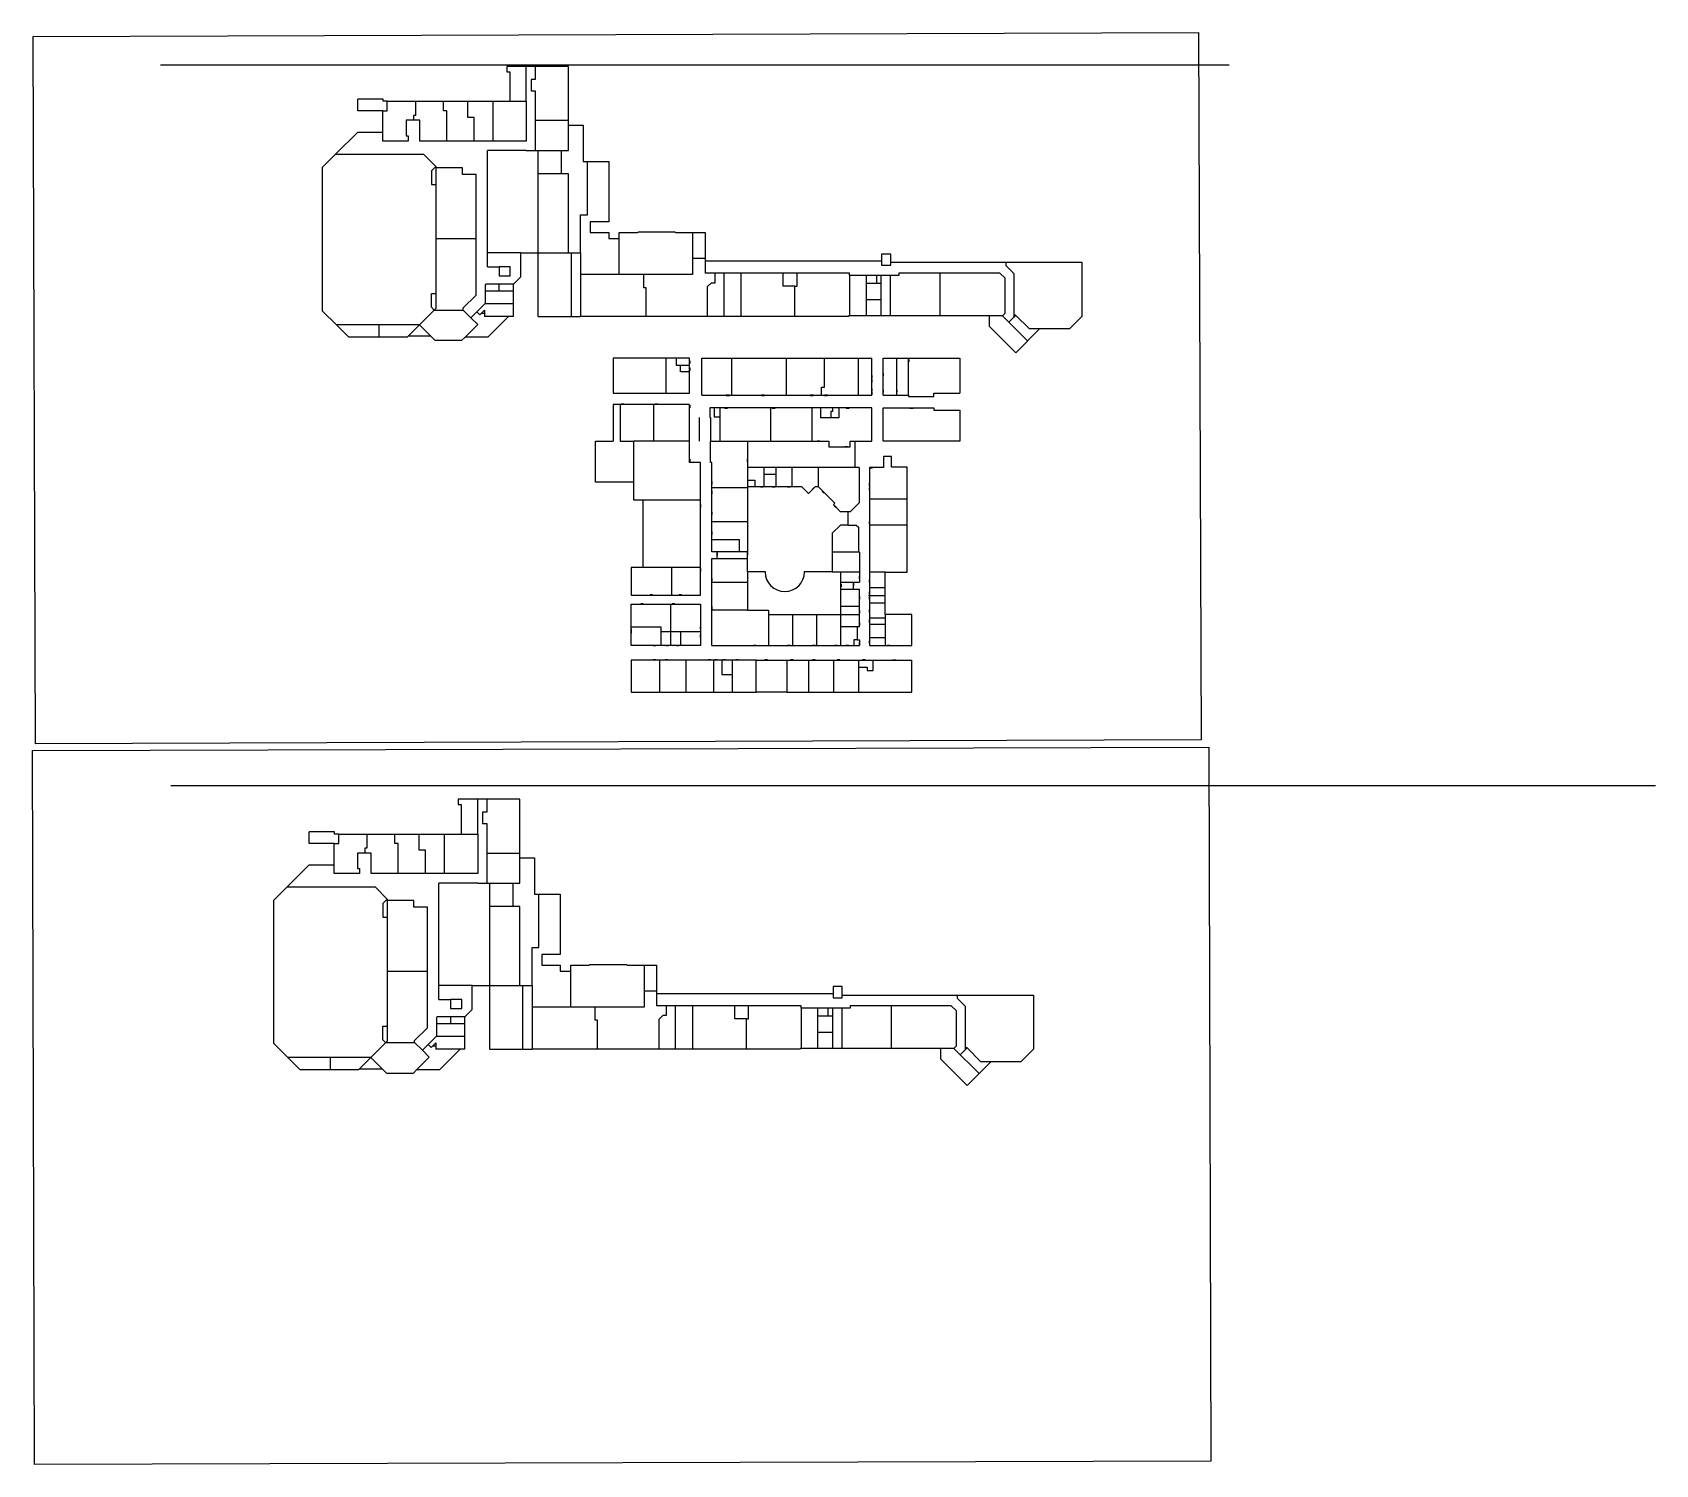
# Model space of a CAD drawing. Header units: inches. Extents: x -9 to 18799, y -8336 to 8264.
import ezdxf

# ---------------------------------------------------------------- set-up
doc = ezdxf.new("R2010")
doc.units = ezdxf.units.IN
doc.header["$MEASUREMENT"] = 0
doc.layers.add('Rooms', color=3, linetype='Continuous')
picture_1 = doc.add_image_def('image1.jpg', size_in_pixel=(4200, 2550))
picture_2 = doc.add_image_def('image2.jpg', size_in_pixel=(4200, 2550))

msp = doc.modelspace()

# ---------------------------------------------------------------- linework, layer by layer
at = {"color": 5}
for p, q in [((1475, 7888), (13857, 7888)), ((1596, -466), (18799, -466))]:
    msp.add_line(p, q, dxfattribs=at)
at = {"layer": 'Rooms', "color": 3}
for p, q in [((5713, 7870), (5489, 7870)), ((5489, 7870), (5489, 7806)), ((5489, 7806), (5521, 7806)), ((5521, 7806), (5521, 7466)), ((5818, 7870), (5713, 7870)), ((5713, 7466), (5713, 7870)), ((5818, 7719), (5769, 7719)), ((5769, 7719), (5769, 7588)), ((6201, 7870), (5818, 7870)), ((5818, 7870), (5818, 7719)), ((6201, 7246), (6201, 7870)), ((5769, 7588), (5818, 7588)), ((5818, 7588), (5818, 7246)), ((3762, 7356), (3762, 7491)), ((4054, 7491), (3762, 7491)), ((4050, 7356), (3762, 7356)), ((4050, 7006), (4050, 7356)), ((4050, 7356), (4103, 7356)), ((4054, 7466), (4054, 7491)), ((4103, 7466), (4054, 7466)), ((4103, 7356), (4103, 7466)), ((4103, 7466), (4429, 7466)), ((4429, 7466), (4429, 7301)), ((4429, 7466), (4753, 7466)), ((4753, 7356), (4753, 7466)), ((4753, 7466), (5330, 7466)), ((4792, 7356), (4753, 7356)), ((4792, 7006), (4792, 7356)), ((5036, 7277), (5036, 7466)), ((5330, 7006), (5330, 7466)), ((5330, 7466), (5521, 7466)), ((5521, 7466), (5713, 7466)), ((5713, 7466), (5713, 7006)), ((4480, 7246), (4321, 7246)), ((4321, 7246), (4321, 7066)), ((4429, 7301), (4405, 7301)), ((4405, 7301), (4405, 7246)), ((4480, 7006), (4480, 7246)), ((5108, 7277), (5036, 7277)), ((5108, 7006), (5108, 7277)), ((5818, 7246), (5818, 6895)), ((5818, 7246), (6201, 7246)), ((6201, 6895), (6201, 7246)), ((6205, 7189), (6371, 7189)), ((6371, 7189), (6371, 6768)), ((3504, 6852), (3762, 7110)), ((3762, 7110), (4050, 7110)), ((4344, 7006), (4050, 7006)), ((4321, 7066), (4344, 7066)), ((4344, 7066), (4344, 7006)), ((4792, 7006), (4480, 7006)), ((5330, 7006), (4792, 7006)), ((5713, 7006), (5330, 7006)), ((3353, 6701), (3504, 6852)), ((3504, 6852), (4524, 6852)), ((4524, 6852), (4664, 6712)), ((5714, 6895), (5263, 6895)), ((5263, 5549), (5263, 6895)), ((5714, 6895), (5818, 6895)), ((5818, 6895), (5853, 6895)), ((5853, 6626), (5853, 6895)), ((5853, 6895), (6119, 6895)), ((6119, 6895), (6119, 6626)), ((6119, 6895), (6201, 6895)), ((3353, 5035), (3353, 6701)), ((4615, 6662), (4665, 6712)), ((4615, 6662), (4615, 6502)), ((4664, 6712), (4664, 5065)), ((4974, 6694), (4664, 6694)), ((4974, 6617), (4974, 6694)), ((5132, 6617), (4974, 6617)), ((5132, 5871), (5132, 6617)), ((5853, 5709), (5853, 6626)), ((6119, 6626), (5853, 6626)), ((6201, 6626), (6119, 6626)), ((6201, 5709), (6201, 6626)), ((6371, 6768), (6423, 6768)), ((6423, 6149), (6423, 6768)), ((6423, 6768), (6671, 6768)), ((6671, 6768), (6671, 6068)), ((4615, 6502), (4664, 6502)), ((6342, 5709), (6342, 6149)), ((6342, 6149), (6423, 6149)), ((6671, 6068), (6455, 6068)), ((6455, 6068), (6455, 5944)), ((5132, 5871), (4664, 5871)), ((5132, 5220), (5132, 5871)), ((6455, 5944), (6671, 5944)), ((6671, 5944), (6671, 5877)), ((6671, 5877), (6791, 5877)), ((6791, 5877), (6791, 5944)), ((6791, 5944), (7004, 5944)), ((6791, 5459), (6791, 5877)), ((7004, 5944), (7013, 5953)), ((7013, 5953), (7436, 5953)), ((7436, 5953), (7444, 5944)), ((7444, 5944), (7641, 5944)), ((7641, 5944), (7787, 5944)), ((7641, 5944), (7641, 5649)), ((7787, 5944), (7787, 5476)), ((5649, 5709), (5263, 5709)), ((5649, 5431), (5649, 5709)), ((5649, 5709), (6342, 5709)), ((5853, 4972), (5853, 5709)), ((6237, 4972), (6237, 5709)), ((6342, 5709), (6342, 4972)), ((7641, 5649), (7787, 5649)), ((7641, 5649), (7641, 5459)), ((9938, 5696), (9830, 5696)), ((9830, 5696), (9830, 5619)), ((9938, 5566), (9938, 5696)), ((5263, 5549), (5398, 5549)), ((5451, 5549), (5398, 5549)), ((5398, 5549), (5398, 5442)), ((5528, 5549), (5451, 5549)), ((5528, 5442), (5528, 5549)), ((6791, 5459), (6342, 5459)), ((7641, 5459), (6791, 5459)), ((7074, 5306), (7074, 5459)), ((7787, 5619), (9830, 5619)), ((9460, 5476), (7787, 5476)), ((7903, 5364), (7903, 5476)), ((8002, 5476), (8002, 4972)), ((8200, 5476), (8200, 4972)), ((8691, 5322), (8691, 5476)), ((8851, 5322), (8851, 5476)), ((9460, 5448), (9460, 5476)), ((9830, 5619), (9830, 5566)), ((9830, 5566), (9938, 5566)), ((9938, 5600), (11271, 5600)), ((11202, 5476), (10030, 5476)), ((10030, 5476), (10030, 5448)), ((10505, 5476), (10505, 4980)), ((11261, 5417), (11202, 5476)), ((11271, 5600), (11271, 5564)), ((11271, 5600), (12152, 5600)), ((11271, 5564), (11363, 5472)), ((11363, 5472), (11363, 4964)), ((12152, 5600), (12152, 4972)), ((5248, 5347), (5238, 5337)), ((5238, 5337), (5238, 5124)), ((5238, 5268), (5565, 5268)), ((5565, 5347), (5248, 5347)), ((5398, 5442), (5528, 5442)), ((5401, 5268), (5401, 5347)), ((5565, 5347), (5649, 5431)), ((5565, 4972), (5565, 5347)), ((7101, 5306), (7074, 5306)), ((7101, 4972), (7101, 5306)), ((7815, 5318), (7861, 5364)), ((7815, 4972), (7815, 5318)), ((7861, 5364), (7903, 5364)), ((8826, 5322), (8691, 5322)), ((8826, 4972), (8826, 5322)), ((8826, 5322), (8851, 5322)), ((10030, 5448), (9460, 5448)), ((9460, 5448), (9460, 4980)), ((9651, 5448), (9651, 4980)), ((9651, 5357), (9823, 5357)), ((9775, 5357), (9775, 5448)), ((9823, 5448), (9823, 4980)), ((9931, 5448), (9931, 4980)), ((11261, 5009), (11261, 5417)), ((4615, 5080), (4615, 5240)), ((4615, 5240), (4664, 5240)), ((4615, 5080), (4647, 5047)), ((4983, 5071), (5132, 5220)), ((5238, 5124), (5072, 4958)), ((5238, 5124), (5565, 5124)), ((9651, 5167), (9823, 5167)), ((3513, 4875), (3353, 5035)), ((4475, 4875), (4664, 5065)), ((4647, 5047), (4983, 5047)), ((4983, 5047), (4983, 5071)), ((4983, 5047), (5072, 4958)), ((5072, 4958), (5151, 4879)), ((5140, 5026), (5176, 4991)), ((5176, 4991), (5230, 5045)), ((5195, 5009), (5230, 5009)), ((5230, 5045), (5230, 4972)), ((5509, 4972), (5230, 4972)), ((5509, 4972), (5268, 4732)), ((5565, 4972), (5509, 4972)), ((5853, 4972), (6237, 4972)), ((6237, 4972), (6342, 4972)), ((9449, 4972), (6342, 4972)), ((11232, 4980), (9449, 4980)), ((9449, 4980), (9449, 4972)), ((11076, 4980), (11076, 4861)), ((11232, 4980), (11261, 5009)), ((11523, 4689), (11232, 4980)), ((11363, 4964), (11305, 4907)), ((11384, 4986), (11363, 4964)), ((11384, 4986), (11363, 4986)), ((11543, 4827), (11384, 4986)), ((12152, 4972), (12007, 4827)), ((4475, 4875), (3513, 4875)), ((3656, 4733), (3513, 4875)), ((4333, 4733), (3656, 4733)), ((4007, 4733), (4007, 4875)), ((4475, 4875), (4333, 4733)), ((4346, 4746), (4605, 4746)), ((4658, 4692), (4475, 4875)), ((5004, 4732), (4964, 4692)), ((5151, 4879), (5004, 4732)), ((5268, 4732), (5004, 4732)), ((11076, 4861), (11385, 4552)), ((11385, 4552), (11661, 4827)), ((11661, 4827), (11543, 4827)), ((12007, 4827), (11661, 4827)), ((4964, 4692), (4658, 4692)), ((7606, 4488), (6721, 4488)), ((6721, 4488), (6721, 4085)), ((7335, 4085), (7335, 4488)), ((7453, 4402), (7453, 4488)), ((7606, 4402), (7453, 4402)), ((7500, 4331), (7500, 4402)), ((7606, 4331), (7500, 4331)), ((7606, 4085), (7606, 4488)), ((7749, 4060), (7749, 4488)), ((7749, 4488), (9717, 4488)), ((8095, 4060), (8095, 4488)), ((8727, 4060), (8727, 4488)), ((9170, 4152), (9170, 4488)), ((9563, 4060), (9563, 4488)), ((9717, 4060), (9717, 4488)), ((9849, 4060), (9849, 4488)), ((9849, 4488), (10739, 4488)), ((10006, 4060), (10006, 4488)), ((10144, 4060), (10144, 4488)), ((10739, 4488), (10739, 4085)), ((9133, 4060), (9133, 4152)), ((9133, 4152), (9170, 4152)), ((6721, 4085), (7606, 4085)), ((6800, 3953), (6721, 3953)), ((6721, 3953), (6721, 3528)), ((7606, 3953), (6800, 3953)), ((6800, 3953), (6800, 3528)), ((7187, 3953), (7187, 3528)), ((7606, 3528), (7606, 3953)), ((7749, 4060), (8095, 4060)), ((8095, 4060), (8727, 4060)), ((8727, 4060), (9133, 4060)), ((9133, 4060), (9563, 4060)), ((9563, 4060), (9717, 4060)), ((9849, 4060), (10006, 4060)), ((10006, 4060), (10144, 4060)), ((10144, 4060), (10144, 4045)), ((10144, 4045), (10438, 4045)), ((10438, 4045), (10438, 4085)), ((10438, 4085), (10739, 4085)), ((7720, 3528), (7720, 3803)), ((7890, 3912), (7841, 3912)), ((7841, 3912), (7841, 3802)), ((7841, 3802), (7850, 3802)), ((7850, 3802), (7850, 3528)), ((7955, 3912), (7890, 3912)), ((7890, 3912), (7890, 3808)), ((7890, 3808), (7955, 3808)), ((8542, 3912), (7955, 3912)), ((7955, 3912), (7955, 3528)), ((9022, 3912), (8542, 3912)), ((8542, 3912), (8542, 3528)), ((9122, 3912), (9022, 3912)), ((9022, 3912), (9022, 3528)), ((9263, 3912), (9122, 3912)), ((9122, 3912), (9122, 3799)), ((9334, 3799), (9122, 3799)), ((9263, 3872), (9241, 3872)), ((9241, 3872), (9241, 3799)), ((9334, 3912), (9263, 3912)), ((9263, 3912), (9263, 3872)), ((9565, 3912), (9334, 3912)), ((9334, 3912), (9334, 3799)), ((9717, 3912), (9565, 3912)), ((9717, 3528), (9717, 3912)), ((9849, 3528), (9849, 3912)), ((9849, 3912), (10436, 3912)), ((10436, 3912), (10436, 3885)), ((10436, 3885), (10739, 3885)), ((10739, 3885), (10739, 3528)), ((6516, 3052), (6516, 3528)), ((6516, 3528), (6721, 3528)), ((6800, 3528), (6960, 3528)), ((7606, 3528), (6960, 3528)), ((6960, 2844), (6960, 3528)), ((7606, 3278), (7606, 3528)), ((7850, 3278), (7850, 3528)), ((7850, 3528), (8276, 3528)), ((8276, 3528), (8276, 3227)), ((8276, 3528), (8541, 3528)), ((8541, 3528), (9023, 3528)), ((9023, 3528), (9220, 3528)), ((9220, 3528), (9220, 3463)), ((9220, 3463), (9465, 3463)), ((9465, 3463), (9465, 3528)), ((9465, 3528), (9519, 3528)), ((9519, 3528), (9717, 3528)), ((9519, 3528), (9519, 3220)), ((10739, 3528), (9849, 3528)), ((7731, 3278), (7606, 3278)), ((7731, 2844), (7731, 3278)), ((7862, 3278), (7850, 3278)), ((7862, 2991), (7862, 3278)), ((8276, 3227), (8276, 2987)), ((9572, 3220), (8276, 3220)), ((8470, 3145), (8470, 3220)), ((8608, 3145), (8608, 3220)), ((8794, 2998), (8794, 3220)), ((9098, 2998), (9098, 3220)), ((9572, 3220), (9572, 2813)), ((9853, 3220), (9690, 3220)), ((9690, 3220), (9690, 1157)), ((9947, 3349), (9853, 3349)), ((9853, 3349), (9853, 3220)), ((9947, 3225), (9947, 3349)), ((10129, 3225), (9947, 3225)), ((10129, 2009), (10129, 3225)), ((6960, 3052), (6516, 3052)), ((8276, 3076), (8361, 3076)), ((8361, 3076), (8361, 2998)), ((8470, 2998), (8470, 3145)), ((8470, 3145), (8608, 3145)), ((8608, 2998), (8608, 3145)), ((7066, 2844), (6960, 2844)), ((7731, 2844), (7066, 2844)), ((7066, 2844), (7066, 2063)), ((7731, 2063), (7731, 2844)), ((7862, 2592), (7862, 2991)), ((8276, 2987), (7862, 2987)), ((8908, 2998), (8276, 2998)), ((8276, 2987), (8276, 2591)), ((8984, 2922), (8908, 2998)), ((9060, 2998), (8984, 2922)), ((9098, 2998), (9060, 2998)), ((9288, 2808), (9098, 2998)), ((9690, 2860), (10129, 2860)), ((9272, 2791), (9288, 2808)), ((9354, 2708), (9272, 2791)), ((9440, 2708), (9354, 2708)), ((9468, 2708), (9440, 2708)), ((9440, 2708), (9440, 2554)), ((9572, 2813), (9468, 2708)), ((7862, 2386), (7862, 2592)), ((8276, 2591), (7862, 2591)), ((8276, 2591), (8276, 2245)), ((9354, 2554), (9259, 2459)), ((9259, 2459), (9259, 2240)), ((9440, 2554), (9354, 2554)), ((9440, 2554), (9538, 2554)), ((9538, 2554), (9562, 2530)), ((9562, 2530), (9562, 2240)), ((9690, 2556), (10129, 2556)), ((7862, 2245), (7862, 2386)), ((7862, 2386), (8181, 2386)), ((8181, 2386), (8181, 2245)), ((8276, 2245), (7862, 2245)), ((7862, 1892), (7862, 2168)), ((7862, 2168), (7924, 2168)), ((7924, 2168), (7924, 2245)), ((7924, 2168), (8276, 2168)), ((8276, 2012), (8276, 2245)), ((9574, 2240), (9259, 2240)), ((9259, 2240), (9259, 2012)), ((9574, 2240), (9574, 1891)), ((7731, 2063), (6929, 2063)), ((6929, 2063), (6929, 1743)), ((7397, 2063), (7397, 1743)), ((7731, 1743), (7731, 2063)), ((7862, 1569), (7862, 1892)), ((7862, 1892), (8276, 1892)), ((8485, 2012), (8276, 2012)), ((8276, 2012), (8276, 1569)), ((9259, 2012), (8932, 2012)), ((9259, 2012), (9574, 2012)), ((9360, 1157), (9360, 2012)), ((9360, 1891), (9574, 1891)), ((9502, 1891), (9502, 1811)), ((9873, 2009), (9690, 2009)), ((9873, 1516), (9873, 2009)), ((9873, 2009), (10129, 2009)), ((6929, 1743), (7731, 1743)), ((9360, 1811), (9574, 1811)), ((9574, 1377), (9574, 1811)), ((9681, 1737), (9863, 1737)), ((9690, 1831), (9873, 1831)), ((6929, 1376), (6929, 1639)), ((6929, 1639), (7383, 1639)), ((7383, 1639), (7731, 1639)), ((7383, 1639), (7385, 1157)), ((7731, 1639), (7731, 1157)), ((7862, 1157), (7862, 1569)), ((8276, 1569), (7862, 1569)), ((8276, 1569), (8521, 1569)), ((8521, 1569), (8521, 1157)), ((8521, 1518), (9574, 1518)), ((8803, 1157), (8803, 1518)), ((9079, 1157), (9079, 1518)), ((9360, 1613), (9574, 1613)), ((9690, 1652), (9873, 1652)), ((10182, 1516), (9873, 1516)), ((9873, 1516), (9873, 1157)), ((10182, 1157), (10182, 1516)), ((6929, 1157), (6929, 1376)), ((6929, 1376), (7272, 1376)), ((7272, 1376), (7272, 1157)), ((7272, 1322), (7731, 1322)), ((7502, 1322), (7502, 1157)), ((9360, 1377), (9574, 1377)), ((9549, 1377), (9549, 1224)), ((9873, 1476), (9690, 1476)), ((9873, 1402), (9690, 1402)), ((7274, 1157), (6929, 1157)), ((7385, 1157), (7274, 1157)), ((7504, 1157), (7385, 1157)), ((7731, 1157), (7504, 1157)), ((7862, 1157), (9574, 1157)), ((9549, 1224), (9508, 1224)), ((9508, 1224), (9508, 1157)), ((9549, 1224), (9574, 1224)), ((9574, 1224), (9574, 1157)), ((9873, 1248), (9690, 1248)), ((9690, 1157), (10182, 1157)), ((8377, 989), (6927, 989)), ((6927, 989), (6927, 619)), ((7258, 989), (7258, 619)), ((7561, 989), (7561, 619)), ((7883, 989), (7883, 619)), ((7981, 989), (7981, 824)), ((8098, 989), (8098, 619)), ((8377, 989), (8469, 989)), ((8377, 619), (8377, 989)), ((8469, 989), (8733, 989)), ((8733, 989), (8733, 619)), ((8733, 989), (9842, 989)), ((8985, 989), (8985, 619)), ((9273, 989), (9273, 619)), ((9563, 989), (9563, 619)), ((9735, 868), (9735, 989)), ((9842, 989), (9908, 989)), ((9908, 989), (10182, 989)), ((10182, 619), (10182, 989)), ((7981, 824), (8098, 824)), ((9563, 906), (9663, 906)), ((9663, 906), (9663, 868)), ((9663, 868), (9735, 868)), ((6927, 619), (8377, 619)), ((8733, 619), (8377, 619)), ((8733, 619), (10182, 619)), ((5151, -623), (4926, -623)), ((4926, -623), (4926, -686)), ((4926, -686), (4959, -686)), ((4959, -686), (4959, -1027)), ((5255, -623), (5151, -623)), ((5151, -1027), (5151, -623)), ((5638, -623), (5255, -623)), ((5255, -623), (5255, -773)), ((5638, -1247), (5638, -623)), ((5255, -773), (5207, -773)), ((5207, -773), (5207, -905)), ((5207, -905), (5255, -905)), ((5255, -905), (5255, -1247)), ((3199, -1136), (3199, -1002)), ((3491, -1002), (3199, -1002)), ((3491, -1027), (3491, -1002)), ((3540, -1027), (3491, -1027)), ((3540, -1136), (3540, -1027)), ((3540, -1027), (3867, -1027)), ((3867, -1027), (3867, -1191)), ((3867, -1027), (4190, -1027)), ((4190, -1136), (4190, -1027)), ((4190, -1027), (4767, -1027)), ((4473, -1216), (4473, -1027)), ((4767, -1486), (4767, -1027)), ((4767, -1027), (4959, -1027)), ((4959, -1027), (5151, -1027)), ((5151, -1027), (5151, -1486)), ((3488, -1136), (3199, -1136)), ((3488, -1486), (3488, -1136)), ((3488, -1136), (3540, -1136)), ((3917, -1247), (3758, -1247)), ((3758, -1247), (3758, -1427)), ((3867, -1191), (3843, -1191)), ((3843, -1191), (3843, -1247)), ((3917, -1486), (3917, -1247)), ((4229, -1136), (4190, -1136)), ((4229, -1486), (4229, -1136)), ((4545, -1216), (4473, -1216)), ((4545, -1486), (4545, -1216)), ((5255, -1247), (5255, -1598)), ((5255, -1247), (5638, -1247)), ((5638, -1598), (5638, -1247)), ((5643, -1303), (5808, -1303)), ((5808, -1303), (5808, -1725)), ((2942, -1640), (3199, -1383)), ((3199, -1383), (3488, -1383)), ((3781, -1486), (3488, -1486)), ((3758, -1427), (3781, -1427)), ((3781, -1427), (3781, -1486)), ((4229, -1486), (3917, -1486)), ((4767, -1486), (4229, -1486)), ((5151, -1486), (4767, -1486)), ((2790, -1792), (2942, -1640)), ((2942, -1640), (3961, -1640)), ((3961, -1640), (4102, -1781)), ((5152, -1598), (4700, -1598)), ((4700, -2944), (4700, -1598)), ((5152, -1598), (5255, -1598)), ((5255, -1598), (5290, -1598)), ((5290, -1867), (5290, -1598)), ((5290, -1598), (5556, -1598)), ((5556, -1598), (5556, -1867)), ((5556, -1598), (5638, -1598)), ((2790, -3457), (2790, -1792)), ((4052, -1831), (4102, -1781)), ((4052, -1831), (4052, -1991)), ((4102, -1781), (4102, -3428)), ((4412, -1799), (4102, -1799)), ((4412, -1876), (4412, -1799)), ((4569, -1876), (4412, -1876)), ((4569, -2622), (4569, -1876)), ((5290, -2784), (5290, -1867)), ((5556, -1867), (5290, -1867)), ((5638, -1867), (5556, -1867)), ((5638, -2784), (5638, -1867)), ((5808, -1725), (5860, -1725)), ((5860, -2343), (5860, -1725)), ((5860, -1725), (6108, -1725)), ((6108, -1725), (6108, -2425)), ((4052, -1991), (4102, -1991)), ((5780, -2784), (5780, -2343)), ((5780, -2343), (5860, -2343)), ((6108, -2425), (5893, -2425)), ((5893, -2425), (5893, -2549)), ((4569, -2622), (4102, -2622)), ((4569, -3272), (4569, -2622)), ((5893, -2549), (6108, -2549)), ((6108, -2549), (6108, -2615)), ((6108, -2615), (6228, -2615)), ((6228, -2615), (6228, -2549)), ((6228, -2549), (6442, -2549)), ((6228, -3034), (6228, -2615)), ((6442, -2549), (6450, -2540)), ((6450, -2540), (6873, -2540)), ((6873, -2540), (6881, -2549)), ((6881, -2549), (7078, -2549)), ((7078, -2549), (7224, -2549)), ((7078, -2549), (7078, -2844)), ((7224, -2549), (7224, -3017)), ((5086, -2784), (4700, -2784)), ((5086, -3061), (5086, -2784)), ((5086, -2784), (5780, -2784)), ((5290, -3520), (5290, -2784)), ((5674, -3520), (5674, -2784)), ((5780, -2784), (5780, -3520)), ((9375, -2796), (9268, -2796)), ((9268, -2796), (9268, -2874)), ((9375, -2927), (9375, -2796)), ((4700, -2944), (4835, -2944)), ((4888, -2944), (4835, -2944)), ((4835, -2944), (4835, -3051)), ((4966, -2944), (4888, -2944)), ((4966, -3051), (4966, -2944)), ((7078, -2844), (7224, -2844)), ((7078, -2844), (7078, -3034)), ((7224, -2874), (9268, -2874)), ((9268, -2874), (9268, -2927)), ((9268, -2927), (9375, -2927)), ((9375, -2893), (10708, -2893)), ((10708, -2893), (10708, -2929)), ((10708, -2893), (11590, -2893)), ((10708, -2929), (10800, -3021)), ((11590, -2893), (11590, -3521)), ((4685, -3145), (4675, -3155)), ((4675, -3155), (4675, -3369)), ((5002, -3145), (4685, -3145)), ((4835, -3051), (4966, -3051)), ((4839, -3225), (4839, -3145)), ((5002, -3145), (5086, -3061)), ((5002, -3520), (5002, -3145)), ((6228, -3034), (5780, -3034)), ((7078, -3034), (6228, -3034)), ((6511, -3186), (6511, -3034)), ((6538, -3186), (6511, -3186)), ((6538, -3520), (6538, -3186)), ((8898, -3017), (7224, -3017)), ((7252, -3174), (7298, -3128)), ((7252, -3520), (7252, -3174)), ((7298, -3128), (7340, -3128)), ((7340, -3128), (7340, -3017)), ((7440, -3017), (7440, -3520)), ((7638, -3017), (7638, -3520)), ((8129, -3171), (8129, -3017)), ((8264, -3171), (8129, -3171)), ((8264, -3520), (8264, -3171)), ((8264, -3171), (8288, -3171)), ((8288, -3171), (8288, -3017)), ((8898, -3044), (8898, -3017)), ((9467, -3044), (8898, -3044)), ((8898, -3044), (8898, -3512)), ((9089, -3044), (9089, -3512)), ((9089, -3136), (9261, -3136)), ((9212, -3136), (9212, -3044)), ((9261, -3044), (9261, -3512)), ((9369, -3044), (9369, -3512)), ((10639, -3017), (9467, -3017)), ((9467, -3017), (9467, -3044)), ((9943, -3017), (9943, -3512)), ((10698, -3075), (10639, -3017)), ((10698, -3483), (10698, -3075)), ((10800, -3021), (10800, -3528)), ((4052, -3413), (4052, -3253)), ((4052, -3253), (4102, -3253)), ((4420, -3421), (4569, -3272)), ((4675, -3369), (4510, -3534)), ((4675, -3225), (5002, -3225)), ((4675, -3369), (5002, -3369)), ((9089, -3325), (9261, -3325)), ((2951, -3617), (2790, -3457)), ((3912, -3617), (4102, -3428)), ((4052, -3413), (4084, -3445)), ((4084, -3445), (4420, -3445)), ((4420, -3445), (4420, -3421)), ((4420, -3445), (4510, -3534)), ((4510, -3534), (4589, -3614)), ((4578, -3466), (4613, -3502)), ((4613, -3502), (4667, -3448)), ((4632, -3483), (4667, -3483)), ((4667, -3448), (4667, -3520)), ((4947, -3520), (4667, -3520)), ((4947, -3520), (4706, -3761)), ((5002, -3520), (4947, -3520)), ((5290, -3520), (5674, -3520)), ((5674, -3520), (5780, -3520)), ((8887, -3520), (5780, -3520)), ((10669, -3512), (8887, -3512)), ((8887, -3512), (8887, -3520)), ((10513, -3512), (10513, -3632)), ((10669, -3512), (10698, -3483)), ((10960, -3804), (10669, -3512)), ((10800, -3528), (10743, -3586)), ((10822, -3507), (10800, -3528)), ((10822, -3507), (10800, -3507)), ((10981, -3666), (10822, -3507)), ((11590, -3521), (11444, -3666)), ((3912, -3617), (2951, -3617)), ((3093, -3760), (2951, -3617)), ((3770, -3760), (3093, -3760)), ((3444, -3760), (3444, -3617)), ((3912, -3617), (3770, -3760)), ((3783, -3747), (4042, -3747)), ((4096, -3801), (3912, -3617)), ((4441, -3761), (4401, -3801)), ((4589, -3614), (4441, -3761)), ((4706, -3761), (4441, -3761)), ((10513, -3632), (10823, -3941)), ((10823, -3941), (11098, -3666)), ((11098, -3666), (10981, -3666)), ((11444, -3666), (11098, -3666)), ((4401, -3801), (4096, -3801))]:
    msp.add_line(p, q, dxfattribs=at)
at = {"layer": 'Rooms', "color": 1}
for p, q in [((7604, 4457), (7604, 4427)), ((7604, 4377), (7604, 4347)), ((7608, 4457), (7608, 4427)), ((7608, 4377), (7608, 4347)), ((10142, 4475), (10142, 4445)), ((10146, 4475), (10146, 4445)), ((9715, 4287), (9715, 4257)), ((9715, 4242), (9715, 4212)), ((9719, 4287), (9719, 4257)), ((9719, 4242), (9719, 4212)), ((9847, 4316), (9847, 4286)), ((9851, 4316), (9851, 4286)), ((6844, 3955), (6814, 3955)), ((6844, 3951), (6814, 3951)), ((7238, 3955), (7208, 3955)), ((7238, 3951), (7208, 3951)), ((8031, 4062), (8067, 4062)), ((8031, 4058), (8067, 4058)), ((8439, 4062), (8475, 4062)), ((8439, 4058), (8475, 4058)), ((9003, 4062), (9039, 4062)), ((9003, 4058), (9039, 4058)), ((9169, 4062), (9205, 4062)), ((9169, 4058), (9205, 4058)), ((9715, 4135), (9715, 4105)), ((9715, 4094), (9715, 4064)), ((9719, 4135), (9719, 4105)), ((9719, 4094), (9719, 4064)), ((9847, 4120), (9847, 4090)), ((9851, 4120), (9851, 4090)), ((10004, 4123), (10004, 4093)), ((10008, 4123), (10008, 4093)), ((7604, 3945), (7604, 3915)), ((7608, 3945), (7608, 3915)), ((8009, 3914), (8045, 3914)), ((8009, 3910), (8045, 3910)), ((8562, 3914), (8598, 3914)), ((8562, 3910), (8598, 3910)), ((9419, 3914), (9455, 3914)), ((9419, 3910), (9455, 3910)), ((10159, 3914), (10195, 3914)), ((10159, 3910), (10195, 3910)), ((9083, 3530), (9115, 3530)), ((9083, 3526), (9115, 3526)), ((9403, 3465), (9435, 3465)), ((9403, 3461), (9435, 3461)), ((7604, 3320), (7604, 3290)), ((7608, 3320), (7608, 3290)), ((8274, 3317), (8274, 3287)), ((8278, 3317), (8278, 3287)), ((9695, 3222), (9727, 3222)), ((9695, 3218), (9727, 3218)), ((7860, 3059), (7860, 3029)), ((7864, 3059), (7864, 3029)), ((9688, 3040), (9688, 3010)), ((9692, 3040), (9692, 3010)), ((7860, 2946), (7860, 2916)), ((7864, 2946), (7864, 2916)), ((8427, 3000), (8459, 3000)), ((8427, 2996), (8459, 2996)), ((8567, 3000), (8599, 3000)), ((8567, 2996), (8599, 2996)), ((8741, 3000), (8773, 3000)), ((8741, 2996), (8773, 2996)), ((9027, 2968), (9050, 2991)), ((9030, 2965), (9053, 2988)), ((9144, 2949), (9167, 2926)), ((9147, 2952), (9170, 2929)), ((9688, 2987), (9688, 2957)), ((9692, 2987), (9692, 2957)), ((7729, 2791), (7729, 2761)), ((7733, 2791), (7733, 2761)), ((7860, 2705), (7860, 2675)), ((7864, 2705), (7864, 2675)), ((9279, 2781), (9302, 2758)), ((9282, 2784), (9305, 2761)), ((7860, 2475), (7860, 2445)), ((7864, 2475), (7864, 2445)), ((9688, 2597), (9688, 2567)), ((9692, 2597), (9692, 2567)), ((7922, 2233), (7922, 2203)), ((7926, 2233), (7926, 2203)), ((8274, 2235), (8274, 2205)), ((8278, 2235), (8278, 2205)), ((7729, 2049), (7729, 2019)), ((7733, 2049), (7733, 2019)), ((7860, 1934), (7860, 1904)), ((7864, 1934), (7864, 1904)), ((9572, 1962), (9572, 1932)), ((9576, 1962), (9576, 1932)), ((9688, 1921), (9688, 1891)), ((9692, 1921), (9692, 1891)), ((7178, 1745), (7148, 1745)), ((7178, 1741), (7148, 1741)), ((7514, 1745), (7484, 1745)), ((7514, 1741), (7484, 1741)), ((9358, 1870), (9358, 1840)), ((9362, 1870), (9362, 1840)), ((9500, 1878), (9500, 1848)), ((9504, 1878), (9504, 1848)), ((9572, 1727), (9572, 1697)), ((9576, 1727), (9576, 1697)), ((9688, 1780), (9688, 1750)), ((9688, 1720), (9688, 1690)), ((9692, 1780), (9692, 1750)), ((9692, 1720), (9692, 1690)), ((7069, 1641), (7039, 1641)), ((7069, 1637), (7039, 1637)), ((7434, 1641), (7404, 1641)), ((7434, 1637), (7404, 1637)), ((7860, 1610), (7860, 1580)), ((7864, 1610), (7864, 1580)), ((9572, 1564), (9572, 1534)), ((9576, 1564), (9576, 1534)), ((9688, 1575), (9688, 1545)), ((9692, 1575), (9692, 1545)), ((6927, 1300), (6927, 1352)), ((6931, 1300), (6931, 1352)), ((7729, 1379), (7729, 1349)), ((7733, 1379), (7733, 1349)), ((9572, 1422), (9572, 1392)), ((9576, 1422), (9576, 1392)), ((9688, 1455), (9688, 1425)), ((9692, 1455), (9692, 1425)), ((7215, 1159), (7185, 1159)), ((7215, 1155), (7185, 1155)), ((7360, 1159), (7330, 1159)), ((7360, 1155), (7330, 1155)), ((7483, 1159), (7453, 1159)), ((7483, 1155), (7453, 1155)), ((7729, 1280), (7729, 1250)), ((7733, 1280), (7731, 1280)), ((7733, 1280), (7733, 1250)), ((8375, 1159), (8345, 1159)), ((8375, 1155), (8345, 1155)), ((8772, 1159), (8742, 1159)), ((8772, 1155), (8742, 1155)), ((9061, 1159), (9031, 1159)), ((9061, 1155), (9031, 1155)), ((9316, 1159), (9286, 1159)), ((9316, 1155), (9286, 1155)), ((9447, 1159), (9417, 1159)), ((9447, 1155), (9417, 1155)), ((9572, 1195), (9572, 1165)), ((9576, 1195), (9576, 1165)), ((9688, 1214), (9688, 1184)), ((9692, 1214), (9692, 1184)), ((9928, 1159), (9898, 1159)), ((9928, 1155), (9898, 1155)), ((7215, 991), (7185, 991)), ((7215, 987), (7185, 987)), ((7353, 991), (7323, 991)), ((7353, 987), (7323, 987)), ((7853, 991), (7823, 991)), ((7853, 987), (7823, 987)), ((7924, 991), (7894, 991)), ((7924, 987), (7894, 987)), ((8023, 991), (7993, 991)), ((8023, 987), (7993, 987)), ((8172, 991), (8142, 991)), ((8172, 987), (8142, 987)), ((8509, 991), (8479, 991)), ((8509, 987), (8479, 987)), ((8805, 991), (8775, 991)), ((8805, 987), (8775, 987)), ((9060, 991), (9030, 991)), ((9060, 987), (9030, 987)), ((9346, 991), (9316, 991)), ((9346, 987), (9316, 987)), ((9639, 991), (9609, 991)), ((9639, 987), (9609, 987)), ((9958, 991), (9994, 991)), ((9958, 987), (9994, 987))]:
    msp.add_line(p, q, dxfattribs=at)
at = {"layer": 'Rooms', "color": 3}
msp.add_arc((8709, 2012), 228, 180, 0, dxfattribs=at)

# ---------------------------------------------------------------- pictures from other files: only their frames are drawn
image = msp.add_image(picture_1, insert=(28, 18), size_in_units=(13505, 8199), rotation=0.201)
image.dxf.flags = 7
image = msp.add_image(picture_2, insert=(15, -8336), size_in_units=(13633, 8277), rotation=0.1666)
image.dxf.flags = 7

doc.saveas('drawing.dxf')
